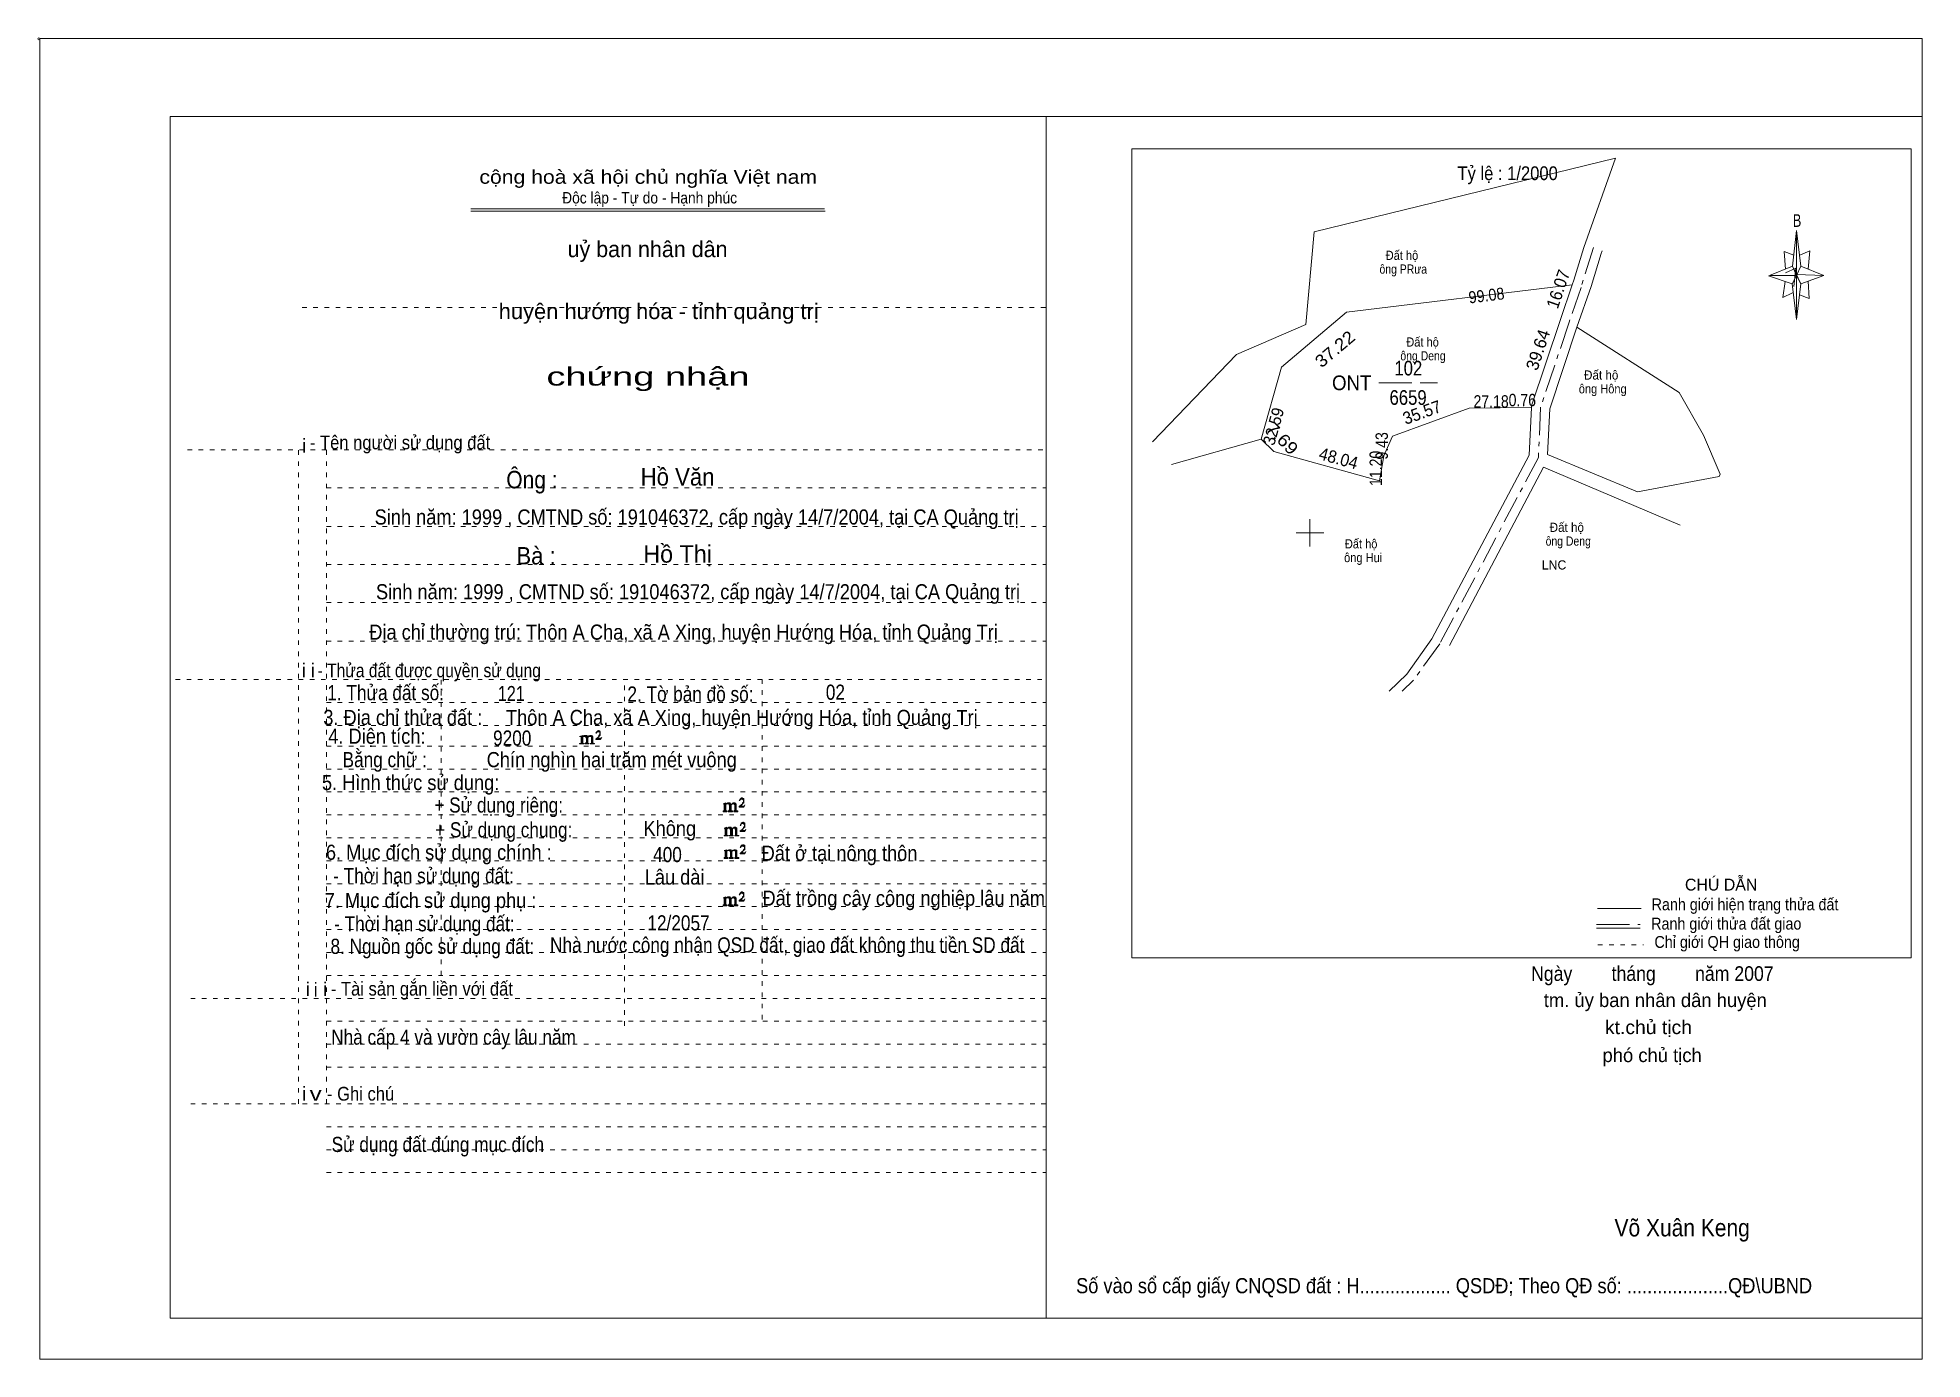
# Model space of a CAD drawing. Header units: centimetres. Extents: x -1.6 to 39.5, y -3.3 to 25.5.
import ezdxf
from ezdxf.enums import TextEntityAlignment as Align

# ---------------------------------------------------------------- set-up
doc = ezdxf.new("R2010")
doc.units = ezdxf.units.CM
doc.header["$LTSCALE"] = 0.12
for name, pattern in [('DOT_DASHED', [7.7, 5, -1.2, 0.3, -1.2]), ('DOTTED', [1.5, 0.3, -1.2]), ('LONG_DASHED', [7.5, 6, -1.5])]:
    doc.linetypes.add(name, pattern=pattern)
for name, color, linetype, lineweight in [('1', 7, 'DOTTED', 13), ('22', 7, 'Continuous', 13), ('33', 7, 'LONG_DASHED', 13), ('4', 7, 'Continuous', 13), ('5', 7, 'Continuous', 13), ('50', 7, 'Continuous', 13), ('53', 7, 'Continuous', 13)]:
    doc.layers.add(name, color=color, linetype=linetype, lineweight=lineweight)
for name, color, linetype in [('10', 7, 'Continuous'), ('23', 7, 'Continuous'), ('30', 7, 'Continuous'), ('52', 7, 'Continuous')]:
    doc.layers.add(name, color=color, linetype=linetype)

msp = doc.modelspace()

# ---------------------------------------------------------------- hatches: boundary and pattern name
at = {"layer": '50'}
for points in [[(10.27, 10.13), (10.27, 10.12), (10.27, 10.11), (10.25, 10.11), (10.24, 10.11), (10.24, 10.1), (10.33, 10.1), (10.33, 10.11), (10.32, 10.11), (10.31, 10.11), (10.31, 10.12), (10.31, 10.13), (10.31, 10.24), (10.31, 10.25), (10.32, 10.26), (10.34, 10.26), (10.35, 10.26), (10.36, 10.26), (10.37, 10.25), (10.39, 10.22), (10.39, 10.13), (10.37, 10.12), (10.37, 10.11), (10.36, 10.11), (10.35, 10.11), (10.35, 10.1), (10.44, 10.1), (10.44, 10.11), (10.43, 10.11), (10.42, 10.11), (10.42, 10.12), (10.42, 10.13), (10.42, 10.24), (10.44, 10.26), (10.45, 10.26), (10.46, 10.26), (10.49, 10.26), (10.49, 10.25), (10.5, 10.24), (10.5, 10.22), (10.5, 10.13), (10.5, 10.12), (10.49, 10.11), (10.49, 10.11), (10.47, 10.11), (10.47, 10.1), (10.56, 10.1), (10.56, 10.11), (10.55, 10.11), (10.54, 10.11), (10.53, 10.12), (10.53, 10.13), (10.53, 10.2), (10.53, 10.25), (10.53, 10.26), (10.52, 10.27), (10.5, 10.28), (10.47, 10.28), (10.46, 10.28), (10.44, 10.27), (10.41, 10.25), (10.41, 10.26), (10.4, 10.28), (10.39, 10.28), (10.37, 10.28), (10.35, 10.28), (10.34, 10.28), (10.32, 10.26), (10.31, 10.26), (10.31, 10.25), (10.31, 10.25), (10.31, 10.26), (10.31, 10.28), (10.24, 10.26), (10.24, 10.26), (10.25, 10.26), (10.27, 10.25), (10.27, 10.24), (10.27, 10.23)], [(10.69, 10.19), (10.72, 10.24), (10.72, 10.24), (10.71, 10.22), (10.69, 10.22), (10.68, 10.22), (10.63, 10.22), (10.66, 10.26), (10.67, 10.27), (10.69, 10.28), (10.69, 10.3), (10.69, 10.32), (10.69, 10.34), (10.69, 10.35), (10.69, 10.37), (10.68, 10.38), (10.67, 10.38), (10.66, 10.39), (10.65, 10.39), (10.63, 10.38), (10.63, 10.38), (10.62, 10.37), (10.61, 10.35), (10.59, 10.33), (10.61, 10.33), (10.61, 10.35), (10.62, 10.35), (10.63, 10.36), (10.65, 10.36), (10.66, 10.36), (10.67, 10.35), (10.68, 10.35), (10.68, 10.32), (10.68, 10.3), (10.66, 10.28), (10.66, 10.26), (10.65, 10.25), (10.59, 10.2), (10.59, 10.19)], [(13.39, 8.66), (13.39, 8.65), (13.39, 8.64), (13.38, 8.64), (13.37, 8.64), (13.37, 8.62), (13.45, 8.62), (13.45, 8.64), (13.44, 8.64), (13.43, 8.64), (13.43, 8.65), (13.43, 8.66), (13.43, 8.77), (13.43, 8.78), (13.44, 8.79), (13.47, 8.79), (13.48, 8.79), (13.49, 8.79), (13.5, 8.78), (13.51, 8.74), (13.51, 8.66), (13.5, 8.65), (13.5, 8.64), (13.49, 8.64), (13.48, 8.64), (13.48, 8.62), (13.57, 8.62), (13.57, 8.64), (13.55, 8.64), (13.54, 8.64), (13.54, 8.65), (13.54, 8.66), (13.54, 8.77), (13.57, 8.79), (13.58, 8.79), (13.59, 8.79), (13.61, 8.79), (13.61, 8.78), (13.62, 8.77), (13.62, 8.74), (13.62, 8.66), (13.62, 8.65), (13.61, 8.64), (13.61, 8.64), (13.6, 8.64), (13.6, 8.62), (13.69, 8.62), (13.69, 8.64), (13.67, 8.64), (13.66, 8.64), (13.65, 8.65), (13.65, 8.66), (13.65, 8.73), (13.65, 8.78), (13.65, 8.79), (13.64, 8.8), (13.62, 8.81), (13.6, 8.81), (13.59, 8.81), (13.57, 8.8), (13.53, 8.78), (13.53, 8.79), (13.52, 8.81), (13.51, 8.81), (13.5, 8.81), (13.48, 8.81), (13.47, 8.81), (13.44, 8.79), (13.43, 8.79), (13.43, 8.78), (13.43, 8.78), (13.43, 8.79), (13.43, 8.81), (13.37, 8.79), (13.37, 8.79), (13.38, 8.79), (13.39, 8.78), (13.39, 8.77), (13.39, 8.76)], [(13.82, 8.72), (13.84, 8.77), (13.84, 8.77), (13.83, 8.74), (13.82, 8.74), (13.81, 8.74), (13.75, 8.74), (13.79, 8.79), (13.8, 8.8), (13.82, 8.81), (13.82, 8.83), (13.82, 8.84), (13.82, 8.87), (13.82, 8.88), (13.82, 8.9), (13.81, 8.91), (13.8, 8.91), (13.79, 8.92), (13.77, 8.92), (13.75, 8.91), (13.75, 8.91), (13.74, 8.9), (13.73, 8.88), (13.72, 8.86), (13.73, 8.86), (13.73, 8.88), (13.74, 8.88), (13.75, 8.89), (13.77, 8.89), (13.79, 8.89), (13.8, 8.88), (13.81, 8.88), (13.81, 8.84), (13.81, 8.83), (13.79, 8.81), (13.79, 8.79), (13.77, 8.78), (13.72, 8.73), (13.72, 8.72)], [(13.41, 8.12), (13.41, 8.11), (13.41, 8.1), (13.4, 8.1), (13.39, 8.1), (13.39, 8.09), (13.48, 8.09), (13.48, 8.1), (13.47, 8.1), (13.45, 8.1), (13.45, 8.11), (13.45, 8.12), (13.45, 8.23), (13.45, 8.24), (13.47, 8.26), (13.49, 8.26), (13.5, 8.26), (13.51, 8.26), (13.52, 8.24), (13.53, 8.21), (13.53, 8.12), (13.52, 8.11), (13.52, 8.1), (13.51, 8.1), (13.5, 8.1), (13.5, 8.09), (13.59, 8.09), (13.59, 8.1), (13.58, 8.1), (13.57, 8.1), (13.57, 8.11), (13.57, 8.12), (13.57, 8.23), (13.59, 8.26), (13.6, 8.26), (13.61, 8.26), (13.63, 8.26), (13.63, 8.24), (13.64, 8.23), (13.64, 8.21), (13.64, 8.12), (13.64, 8.11), (13.63, 8.1), (13.63, 8.1), (13.62, 8.1), (13.62, 8.09), (13.71, 8.09), (13.71, 8.1), (13.7, 8.1), (13.69, 8.1), (13.67, 8.11), (13.67, 8.12), (13.67, 8.2), (13.67, 8.24), (13.67, 8.26), (13.66, 8.27), (13.64, 8.28), (13.62, 8.28), (13.61, 8.28), (13.59, 8.27), (13.55, 8.24), (13.55, 8.26), (13.54, 8.28), (13.53, 8.28), (13.52, 8.28), (13.5, 8.28), (13.49, 8.28), (13.47, 8.26), (13.45, 8.26), (13.45, 8.24), (13.45, 8.24), (13.45, 8.26), (13.45, 8.28), (13.39, 8.26), (13.39, 8.26), (13.4, 8.26), (13.41, 8.24), (13.41, 8.23), (13.41, 8.22)], [(13.84, 8.19), (13.86, 8.23), (13.86, 8.23), (13.85, 8.21), (13.84, 8.21), (13.83, 8.21), (13.77, 8.21), (13.81, 8.26), (13.82, 8.27), (13.84, 8.28), (13.84, 8.3), (13.84, 8.31), (13.84, 8.33), (13.84, 8.34), (13.84, 8.37), (13.83, 8.38), (13.82, 8.38), (13.81, 8.39), (13.8, 8.39), (13.77, 8.38), (13.77, 8.38), (13.76, 8.37), (13.75, 8.34), (13.74, 8.32), (13.75, 8.32), (13.75, 8.34), (13.76, 8.34), (13.77, 8.36), (13.8, 8.36), (13.81, 8.36), (13.82, 8.34), (13.83, 8.34), (13.83, 8.31), (13.83, 8.3), (13.81, 8.28), (13.81, 8.26), (13.8, 8.24), (13.74, 8.2), (13.74, 8.19)], [(13.84, 7.7), (13.86, 7.75), (13.86, 7.75), (13.85, 7.72), (13.84, 7.72), (13.83, 7.72), (13.77, 7.72), (13.81, 7.77), (13.82, 7.78), (13.84, 7.79), (13.84, 7.81), (13.84, 7.82), (13.84, 7.85), (13.84, 7.86), (13.84, 7.88), (13.83, 7.89), (13.82, 7.89), (13.81, 7.9), (13.79, 7.9), (13.77, 7.89), (13.77, 7.89), (13.76, 7.88), (13.75, 7.86), (13.74, 7.84), (13.75, 7.84), (13.75, 7.86), (13.76, 7.86), (13.77, 7.87), (13.79, 7.87), (13.81, 7.87), (13.82, 7.86), (13.83, 7.86), (13.83, 7.82), (13.83, 7.81), (13.81, 7.79), (13.81, 7.77), (13.79, 7.76), (13.74, 7.71), (13.74, 7.7)], [(13.41, 7.64), (13.41, 7.63), (13.41, 7.62), (13.4, 7.62), (13.39, 7.62), (13.39, 7.6), (13.47, 7.6), (13.47, 7.62), (13.46, 7.62), (13.45, 7.62), (13.45, 7.63), (13.45, 7.64), (13.45, 7.75), (13.45, 7.76), (13.46, 7.77), (13.49, 7.77), (13.5, 7.77), (13.51, 7.77), (13.52, 7.76), (13.53, 7.72), (13.53, 7.64), (13.52, 7.63), (13.52, 7.62), (13.51, 7.62), (13.5, 7.62), (13.5, 7.6), (13.59, 7.6), (13.59, 7.62), (13.57, 7.62), (13.56, 7.62), (13.56, 7.63), (13.56, 7.64), (13.56, 7.75), (13.59, 7.77), (13.6, 7.77), (13.61, 7.77), (13.63, 7.77), (13.63, 7.76), (13.64, 7.75), (13.64, 7.72), (13.64, 7.64), (13.64, 7.63), (13.63, 7.62), (13.63, 7.62), (13.62, 7.62), (13.62, 7.6), (13.71, 7.6), (13.71, 7.62), (13.69, 7.62), (13.68, 7.62), (13.67, 7.63), (13.67, 7.64), (13.67, 7.71), (13.67, 7.76), (13.67, 7.77), (13.66, 7.78), (13.64, 7.79), (13.62, 7.79), (13.61, 7.79), (13.59, 7.78), (13.55, 7.76), (13.55, 7.77), (13.54, 7.79), (13.53, 7.79), (13.52, 7.79), (13.5, 7.79), (13.49, 7.79), (13.46, 7.77), (13.45, 7.77), (13.45, 7.76), (13.45, 7.76), (13.45, 7.77), (13.45, 7.79), (13.39, 7.77), (13.39, 7.77), (13.4, 7.77), (13.41, 7.76), (13.41, 7.75), (13.41, 7.74)], [(13.39, 6.61), (13.39, 6.6), (13.39, 6.59), (13.38, 6.59), (13.37, 6.59), (13.37, 6.57), (13.45, 6.57), (13.45, 6.59), (13.44, 6.59), (13.43, 6.59), (13.43, 6.6), (13.43, 6.61), (13.43, 6.72), (13.43, 6.73), (13.44, 6.74), (13.47, 6.74), (13.48, 6.74), (13.49, 6.74), (13.5, 6.73), (13.51, 6.69), (13.51, 6.61), (13.5, 6.6), (13.5, 6.59), (13.49, 6.59), (13.48, 6.59), (13.48, 6.57), (13.57, 6.57), (13.57, 6.59), (13.55, 6.59), (13.54, 6.59), (13.54, 6.6), (13.54, 6.61), (13.54, 6.72), (13.57, 6.74), (13.58, 6.74), (13.59, 6.74), (13.61, 6.74), (13.61, 6.73), (13.62, 6.72), (13.62, 6.69), (13.62, 6.61), (13.62, 6.6), (13.61, 6.59), (13.61, 6.59), (13.6, 6.59), (13.6, 6.57), (13.69, 6.57), (13.69, 6.59), (13.67, 6.59), (13.66, 6.59), (13.65, 6.6), (13.65, 6.61), (13.65, 6.68), (13.65, 6.73), (13.65, 6.74), (13.64, 6.75), (13.62, 6.76), (13.6, 6.76), (13.59, 6.76), (13.57, 6.75), (13.53, 6.73), (13.53, 6.74), (13.52, 6.76), (13.51, 6.76), (13.5, 6.76), (13.48, 6.76), (13.47, 6.76), (13.44, 6.74), (13.43, 6.74), (13.43, 6.73), (13.43, 6.73), (13.43, 6.74), (13.43, 6.76), (13.37, 6.74), (13.37, 6.74), (13.38, 6.74), (13.39, 6.73), (13.39, 6.72), (13.39, 6.71)], [(13.82, 6.67), (13.84, 6.72), (13.84, 6.72), (13.83, 6.69), (13.82, 6.69), (13.81, 6.69), (13.75, 6.69), (13.79, 6.74), (13.8, 6.75), (13.82, 6.76), (13.82, 6.78), (13.82, 6.79), (13.82, 6.82), (13.82, 6.83), (13.82, 6.85), (13.81, 6.86), (13.8, 6.86), (13.79, 6.87), (13.77, 6.87), (13.75, 6.86), (13.75, 6.86), (13.74, 6.85), (13.73, 6.83), (13.72, 6.81), (13.73, 6.81), (13.73, 6.83), (13.74, 6.83), (13.75, 6.84), (13.77, 6.84), (13.79, 6.84), (13.8, 6.83), (13.81, 6.83), (13.81, 6.79), (13.81, 6.78), (13.79, 6.76), (13.79, 6.74), (13.77, 6.73), (13.72, 6.68), (13.72, 6.67)]]:
    msp.add_hatch(color=256, dxfattribs=at).paths.add_polyline_path(points)

# ---------------------------------------------------------------- linework, layer by layer
at = {"layer": '1', "linetype": 'Continuous'}
for p, q in [((1.31, -2.42), (1.31, 23.78)), ((1.31, 23.78), (39.51, 23.78)), ((20.41, -2.42), (20.41, 23.78)), ((39.51, -2.42), (39.51, 23.78)), ((7.87, 21.76), (15.58, 21.76)), ((7.87, 21.71), (15.59, 21.71)), ((36.67, 20.13), (36.16, 20.3)), ((1.31, -2.42), (39.51, -2.42))]:
    msp.add_line(p, q, dxfattribs=at)
at = {"layer": '1'}
for p, q in [((4.19, 19.61), (20.41, 19.61)), ((1.69, 16.51), (20.41, 16.51)), ((4.11, 2.25), (4.11, 16.51)), ((4.72, 2.25), (4.72, 16.51)), ((4.72, 15.68), (20.41, 15.68)), ((4.72, 14.84), (20.41, 14.84)), ((4.72, 14.01), (20.41, 14.01)), ((4.72, 13.18), (20.41, 13.18)), ((4.72, 12.34), (20.41, 12.34)), ((1.43, 11.5), (20.41, 11.5)), ((7.22, 5.05), (7.22, 11.5)), ((11.22, 3.95), (11.22, 11.5)), ((14.22, 4.09), (14.22, 11.5)), ((4.72, 11), (20.41, 11)), ((4.72, 10.5), (20.41, 10.5)), ((4.72, 10.05), (20.41, 10.05)), ((4.72, 9.55), (20.41, 9.55)), ((4.72, 9.05), (20.41, 9.05)), ((4.72, 8.55), (20.41, 8.55)), ((4.72, 8.05), (20.41, 8.05)), ((4.72, 7.55), (20.41, 7.55)), ((4.72, 7.05), (20.41, 7.05)), ((4.72, 6.55), (20.41, 6.55)), ((4.72, 6.05), (20.41, 6.05)), ((4.72, 5.55), (20.41, 5.55)), ((4.72, 5.05), (20.41, 5.05)), ((1.76, 4.55), (20.41, 4.55)), ((4.72, 4.05), (20.41, 4.05)), ((4.72, 3.55), (20.41, 3.55)), ((4.72, 3.05), (20.41, 3.05)), ((1.76, 2.25), (20.41, 2.25)), ((4.72, 1.75), (20.41, 1.75)), ((4.72, 1.25), (20.41, 1.25)), ((4.72, 0.75), (20.41, 0.75))]:
    msp.add_line(p, q, dxfattribs=at)
at = {"layer": '1', "linetype": 'Continuous'}
msp.add_lwpolyline([(-1.53, -3.32), (39.51, -3.32), (39.51, 25.48), (-1.53, 25.48)], close=True, dxfattribs=at)
msp.add_lwpolyline([(36.68, 19.93), (36.47, 19.83), (36.52, 20.18)], dxfattribs=at)
at = {"layer": '22', "linetype": 'DOT_DASHED'}
msp.add_line((32.34, 20.92), (32.07, 20.05), dxfattribs=at)
at = {"layer": '22'}
for p, q in [((23.14, 16.19), (25.1, 16.74)), ((29.2, 12.24), (31.25, 16.13)), ((34.23, 14.87), (31.25, 16.13))]:
    msp.add_line(p, q, dxfattribs=at)
for points in [[(22.73, 16.68), (24.56, 18.59), (26.07, 19.24), (26.25, 21.26), (32.82, 22.87)], [(31.88, 20.11), (31.91, 20.21), (32.13, 20.92), (32.82, 22.87)], [(31.98, 19.18), (32.29, 20.07), (32.51, 20.79), (32.53, 20.85)], [(25.1, 16.74), (25.54, 18.31), (26.96, 19.51), (31.88, 20.11)], [(31.88, 20.11), (31.62, 19.35), (30.99, 17.47), (30.99, 17.43)], [(31.98, 19.18), (31.39, 17.4), (31.34, 16.41)], [(31.98, 19.18), (34.21, 17.76), (34.74, 16.83), (35.1, 15.98)], [(30.99, 17.43), (29.63, 17.42), (27.96, 16.81), (27.77, 16.38), (27.68, 15.83), (25.37, 16.47), (25.1, 16.74)], [(30.99, 17.43), (30.94, 16.39), (28.82, 12.39), (28.27, 11.62), (27.89, 11.25)], [(35.1, 15.98), (35.08, 15.93), (33.3, 15.59), (31.34, 16.41)]]:
    msp.add_lwpolyline(points, dxfattribs=at)
at = {"layer": '22', "linetype": 'DOT_DASHED'}
for points in [[(32.07, 20.05), (31.81, 19.29), (31.19, 17.44), (31.19, 17.43)], [(31.19, 17.43), (31.14, 16.34), (28.99, 12.28), (28.42, 11.49), (28.17, 11.25)]]:
    msp.add_lwpolyline(points, dxfattribs=at)
at = {"layer": '33'}
msp.add_line((27.66, 17.97), (28.94, 17.97), dxfattribs=at)
at = {"layer": '4'}
for p, q in [((32.43, 6.51), (33.38, 6.51)), ((32.41, 6.08), (33.36, 6.08))]:
    msp.add_line(p, q, dxfattribs=at)
at = {"layer": '4', "linetype": 'LONG_DASHED'}
msp.add_line((32.41, 6.16), (33.36, 6.16), dxfattribs=at)
at = {"layer": '4', "linetype": 'DOTTED'}
msp.add_line((32.44, 5.72), (33.43, 5.72), dxfattribs=at)
at = {"layer": '4'}
msp.add_lwpolyline([(22.28, 23.07), (39.27, 23.07), (39.27, 5.43), (22.28, 5.43)], close=True, dxfattribs=at)
msp.add_circle((-1.55, 25.47), 0.025, dxfattribs=at)
at = {"layer": '5'}
for p, q in [((36.68, 20.51), (36.77, 21.29)), ((36.86, 20.51), (37.36, 20.31)), ((37.02, 20.19), (37.04, 19.81)), ((36.86, 20.13), (36.77, 19.35)), ((37.04, 19.81), (36.83, 19.89))]:
    msp.add_line(p, q, dxfattribs=at)
for points in [[(36.77, 21.29), (36.86, 20.51), (36.77, 20.31)], [(36.77, 20.31), (36.18, 20.31), (36.68, 20.51), (36.86, 20.13), (37.36, 20.31), (36.77, 20.33)], [(36.77, 20.31), (36.77, 19.35), (36.67, 20.13)]]:
    msp.add_lwpolyline(points, close=True, dxfattribs=at)
for points in [[(36.71, 20.75), (36.5, 20.83), (36.53, 20.45)], [(36.84, 20.75), (37.06, 20.85), (37.02, 20.45)], [(36.77, 20.31), (36.68, 20.51), (36.18, 20.31)], [(36.53, 20.37), (36.75, 20.47), (36.71, 20.07)], [(36.77, 20.31), (36.86, 20.13), (37.36, 20.31)]]:
    msp.add_lwpolyline(points, dxfattribs=at)
at = {"layer": '50'}
for points in [[(10.27, 10.13), (10.27, 10.12), (10.27, 10.11), (10.25, 10.11), (10.24, 10.11), (10.24, 10.1), (10.33, 10.1), (10.33, 10.11), (10.32, 10.11), (10.31, 10.11), (10.31, 10.12), (10.31, 10.13), (10.31, 10.24), (10.31, 10.25), (10.32, 10.26), (10.34, 10.26), (10.35, 10.26), (10.36, 10.26), (10.37, 10.25), (10.39, 10.22), (10.39, 10.13), (10.37, 10.12), (10.37, 10.11), (10.36, 10.11), (10.35, 10.11), (10.35, 10.1), (10.44, 10.1), (10.44, 10.11), (10.43, 10.11), (10.42, 10.11), (10.42, 10.12), (10.42, 10.13), (10.42, 10.24), (10.44, 10.26), (10.45, 10.26), (10.46, 10.26), (10.49, 10.26), (10.49, 10.25), (10.5, 10.24), (10.5, 10.22), (10.5, 10.13), (10.5, 10.12), (10.49, 10.11), (10.49, 10.11), (10.47, 10.11), (10.47, 10.1), (10.56, 10.1), (10.56, 10.11), (10.55, 10.11), (10.54, 10.11), (10.53, 10.12), (10.53, 10.13), (10.53, 10.2), (10.53, 10.25), (10.53, 10.26), (10.52, 10.27), (10.5, 10.28), (10.47, 10.28), (10.46, 10.28), (10.44, 10.27), (10.41, 10.25), (10.41, 10.26), (10.4, 10.28), (10.39, 10.28), (10.37, 10.28), (10.35, 10.28), (10.34, 10.28), (10.32, 10.26), (10.31, 10.26), (10.31, 10.25), (10.31, 10.25), (10.31, 10.26), (10.31, 10.28), (10.24, 10.26), (10.24, 10.26), (10.25, 10.26), (10.27, 10.25), (10.27, 10.24), (10.27, 10.23)], [(10.69, 10.19), (10.72, 10.24), (10.72, 10.24), (10.71, 10.22), (10.69, 10.22), (10.68, 10.22), (10.63, 10.22), (10.66, 10.26), (10.67, 10.27), (10.69, 10.28), (10.69, 10.3), (10.69, 10.32), (10.69, 10.34), (10.69, 10.35), (10.69, 10.37), (10.68, 10.38), (10.67, 10.38), (10.66, 10.39), (10.65, 10.39), (10.63, 10.38), (10.63, 10.38), (10.62, 10.37), (10.61, 10.35), (10.59, 10.33), (10.61, 10.33), (10.61, 10.35), (10.62, 10.35), (10.63, 10.36), (10.65, 10.36), (10.66, 10.36), (10.67, 10.35), (10.68, 10.35), (10.68, 10.32), (10.68, 10.3), (10.66, 10.28), (10.66, 10.26), (10.65, 10.25), (10.59, 10.2), (10.59, 10.19)], [(13.39, 8.66), (13.39, 8.65), (13.39, 8.64), (13.38, 8.64), (13.37, 8.64), (13.37, 8.62), (13.45, 8.62), (13.45, 8.64), (13.44, 8.64), (13.43, 8.64), (13.43, 8.65), (13.43, 8.66), (13.43, 8.77), (13.43, 8.78), (13.44, 8.79), (13.47, 8.79), (13.48, 8.79), (13.49, 8.79), (13.5, 8.78), (13.51, 8.74), (13.51, 8.66), (13.5, 8.65), (13.5, 8.64), (13.49, 8.64), (13.48, 8.64), (13.48, 8.62), (13.57, 8.62), (13.57, 8.64), (13.55, 8.64), (13.54, 8.64), (13.54, 8.65), (13.54, 8.66), (13.54, 8.77), (13.57, 8.79), (13.58, 8.79), (13.59, 8.79), (13.61, 8.79), (13.61, 8.78), (13.62, 8.77), (13.62, 8.74), (13.62, 8.66), (13.62, 8.65), (13.61, 8.64), (13.61, 8.64), (13.6, 8.64), (13.6, 8.62), (13.69, 8.62), (13.69, 8.64), (13.67, 8.64), (13.66, 8.64), (13.65, 8.65), (13.65, 8.66), (13.65, 8.73), (13.65, 8.78), (13.65, 8.79), (13.64, 8.8), (13.62, 8.81), (13.6, 8.81), (13.59, 8.81), (13.57, 8.8), (13.53, 8.78), (13.53, 8.79), (13.52, 8.81), (13.51, 8.81), (13.5, 8.81), (13.48, 8.81), (13.47, 8.81), (13.44, 8.79), (13.43, 8.79), (13.43, 8.78), (13.43, 8.78), (13.43, 8.79), (13.43, 8.81), (13.37, 8.79), (13.37, 8.79), (13.38, 8.79), (13.39, 8.78), (13.39, 8.77), (13.39, 8.76)], [(13.82, 8.72), (13.84, 8.77), (13.84, 8.77), (13.83, 8.74), (13.82, 8.74), (13.81, 8.74), (13.75, 8.74), (13.79, 8.79), (13.8, 8.8), (13.82, 8.81), (13.82, 8.83), (13.82, 8.84), (13.82, 8.87), (13.82, 8.88), (13.82, 8.9), (13.81, 8.91), (13.8, 8.91), (13.79, 8.92), (13.77, 8.92), (13.75, 8.91), (13.75, 8.91), (13.74, 8.9), (13.73, 8.88), (13.72, 8.86), (13.73, 8.86), (13.73, 8.88), (13.74, 8.88), (13.75, 8.89), (13.77, 8.89), (13.79, 8.89), (13.8, 8.88), (13.81, 8.88), (13.81, 8.84), (13.81, 8.83), (13.79, 8.81), (13.79, 8.79), (13.77, 8.78), (13.72, 8.73), (13.72, 8.72)], [(13.41, 8.12), (13.41, 8.11), (13.41, 8.1), (13.4, 8.1), (13.39, 8.1), (13.39, 8.09), (13.48, 8.09), (13.48, 8.1), (13.47, 8.1), (13.45, 8.1), (13.45, 8.11), (13.45, 8.12), (13.45, 8.23), (13.45, 8.24), (13.47, 8.26), (13.49, 8.26), (13.5, 8.26), (13.51, 8.26), (13.52, 8.24), (13.53, 8.21), (13.53, 8.12), (13.52, 8.11), (13.52, 8.1), (13.51, 8.1), (13.5, 8.1), (13.5, 8.09), (13.59, 8.09), (13.59, 8.1), (13.58, 8.1), (13.57, 8.1), (13.57, 8.11), (13.57, 8.12), (13.57, 8.23), (13.59, 8.26), (13.6, 8.26), (13.61, 8.26), (13.63, 8.26), (13.63, 8.24), (13.64, 8.23), (13.64, 8.21), (13.64, 8.12), (13.64, 8.11), (13.63, 8.1), (13.63, 8.1), (13.62, 8.1), (13.62, 8.09), (13.71, 8.09), (13.71, 8.1), (13.7, 8.1), (13.69, 8.1), (13.67, 8.11), (13.67, 8.12), (13.67, 8.2), (13.67, 8.24), (13.67, 8.26), (13.66, 8.27), (13.64, 8.28), (13.62, 8.28), (13.61, 8.28), (13.59, 8.27), (13.55, 8.24), (13.55, 8.26), (13.54, 8.28), (13.53, 8.28), (13.52, 8.28), (13.5, 8.28), (13.49, 8.28), (13.47, 8.26), (13.45, 8.26), (13.45, 8.24), (13.45, 8.24), (13.45, 8.26), (13.45, 8.28), (13.39, 8.26), (13.39, 8.26), (13.4, 8.26), (13.41, 8.24), (13.41, 8.23), (13.41, 8.22)], [(13.84, 8.19), (13.86, 8.23), (13.86, 8.23), (13.85, 8.21), (13.84, 8.21), (13.83, 8.21), (13.77, 8.21), (13.81, 8.26), (13.82, 8.27), (13.84, 8.28), (13.84, 8.3), (13.84, 8.31), (13.84, 8.33), (13.84, 8.34), (13.84, 8.37), (13.83, 8.38), (13.82, 8.38), (13.81, 8.39), (13.8, 8.39), (13.77, 8.38), (13.77, 8.38), (13.76, 8.37), (13.75, 8.34), (13.74, 8.32), (13.75, 8.32), (13.75, 8.34), (13.76, 8.34), (13.77, 8.36), (13.8, 8.36), (13.81, 8.36), (13.82, 8.34), (13.83, 8.34), (13.83, 8.31), (13.83, 8.3), (13.81, 8.28), (13.81, 8.26), (13.8, 8.24), (13.74, 8.2), (13.74, 8.19)], [(13.84, 7.7), (13.86, 7.75), (13.86, 7.75), (13.85, 7.72), (13.84, 7.72), (13.83, 7.72), (13.77, 7.72), (13.81, 7.77), (13.82, 7.78), (13.84, 7.79), (13.84, 7.81), (13.84, 7.82), (13.84, 7.85), (13.84, 7.86), (13.84, 7.88), (13.83, 7.89), (13.82, 7.89), (13.81, 7.9), (13.79, 7.9), (13.77, 7.89), (13.77, 7.89), (13.76, 7.88), (13.75, 7.86), (13.74, 7.84), (13.75, 7.84), (13.75, 7.86), (13.76, 7.86), (13.77, 7.87), (13.79, 7.87), (13.81, 7.87), (13.82, 7.86), (13.83, 7.86), (13.83, 7.82), (13.83, 7.81), (13.81, 7.79), (13.81, 7.77), (13.79, 7.76), (13.74, 7.71), (13.74, 7.7)], [(13.41, 7.64), (13.41, 7.63), (13.41, 7.62), (13.4, 7.62), (13.39, 7.62), (13.39, 7.6), (13.47, 7.6), (13.47, 7.62), (13.46, 7.62), (13.45, 7.62), (13.45, 7.63), (13.45, 7.64), (13.45, 7.75), (13.45, 7.76), (13.46, 7.77), (13.49, 7.77), (13.5, 7.77), (13.51, 7.77), (13.52, 7.76), (13.53, 7.72), (13.53, 7.64), (13.52, 7.63), (13.52, 7.62), (13.51, 7.62), (13.5, 7.62), (13.5, 7.6), (13.59, 7.6), (13.59, 7.62), (13.57, 7.62), (13.56, 7.62), (13.56, 7.63), (13.56, 7.64), (13.56, 7.75), (13.59, 7.77), (13.6, 7.77), (13.61, 7.77), (13.63, 7.77), (13.63, 7.76), (13.64, 7.75), (13.64, 7.72), (13.64, 7.64), (13.64, 7.63), (13.63, 7.62), (13.63, 7.62), (13.62, 7.62), (13.62, 7.6), (13.71, 7.6), (13.71, 7.62), (13.69, 7.62), (13.68, 7.62), (13.67, 7.63), (13.67, 7.64), (13.67, 7.71), (13.67, 7.76), (13.67, 7.77), (13.66, 7.78), (13.64, 7.79), (13.62, 7.79), (13.61, 7.79), (13.59, 7.78), (13.55, 7.76), (13.55, 7.77), (13.54, 7.79), (13.53, 7.79), (13.52, 7.79), (13.5, 7.79), (13.49, 7.79), (13.46, 7.77), (13.45, 7.77), (13.45, 7.76), (13.45, 7.76), (13.45, 7.77), (13.45, 7.79), (13.39, 7.77), (13.39, 7.77), (13.4, 7.77), (13.41, 7.76), (13.41, 7.75), (13.41, 7.74)], [(13.39, 6.61), (13.39, 6.6), (13.39, 6.59), (13.38, 6.59), (13.37, 6.59), (13.37, 6.57), (13.45, 6.57), (13.45, 6.59), (13.44, 6.59), (13.43, 6.59), (13.43, 6.6), (13.43, 6.61), (13.43, 6.72), (13.43, 6.73), (13.44, 6.74), (13.47, 6.74), (13.48, 6.74), (13.49, 6.74), (13.5, 6.73), (13.51, 6.69), (13.51, 6.61), (13.5, 6.6), (13.5, 6.59), (13.49, 6.59), (13.48, 6.59), (13.48, 6.57), (13.57, 6.57), (13.57, 6.59), (13.55, 6.59), (13.54, 6.59), (13.54, 6.6), (13.54, 6.61), (13.54, 6.72), (13.57, 6.74), (13.58, 6.74), (13.59, 6.74), (13.61, 6.74), (13.61, 6.73), (13.62, 6.72), (13.62, 6.69), (13.62, 6.61), (13.62, 6.6), (13.61, 6.59), (13.61, 6.59), (13.6, 6.59), (13.6, 6.57), (13.69, 6.57), (13.69, 6.59), (13.67, 6.59), (13.66, 6.59), (13.65, 6.6), (13.65, 6.61), (13.65, 6.68), (13.65, 6.73), (13.65, 6.74), (13.64, 6.75), (13.62, 6.76), (13.6, 6.76), (13.59, 6.76), (13.57, 6.75), (13.53, 6.73), (13.53, 6.74), (13.52, 6.76), (13.51, 6.76), (13.5, 6.76), (13.48, 6.76), (13.47, 6.76), (13.44, 6.74), (13.43, 6.74), (13.43, 6.73), (13.43, 6.73), (13.43, 6.74), (13.43, 6.76), (13.37, 6.74), (13.37, 6.74), (13.38, 6.74), (13.39, 6.73), (13.39, 6.72), (13.39, 6.71)], [(13.82, 6.67), (13.84, 6.72), (13.84, 6.72), (13.83, 6.69), (13.82, 6.69), (13.81, 6.69), (13.75, 6.69), (13.79, 6.74), (13.8, 6.75), (13.82, 6.76), (13.82, 6.78), (13.82, 6.79), (13.82, 6.82), (13.82, 6.83), (13.82, 6.85), (13.81, 6.86), (13.8, 6.86), (13.79, 6.87), (13.77, 6.87), (13.75, 6.86), (13.75, 6.86), (13.74, 6.85), (13.73, 6.83), (13.72, 6.81), (13.73, 6.81), (13.73, 6.83), (13.74, 6.83), (13.75, 6.84), (13.77, 6.84), (13.79, 6.84), (13.8, 6.83), (13.81, 6.83), (13.81, 6.79), (13.81, 6.78), (13.79, 6.76), (13.79, 6.74), (13.77, 6.73), (13.72, 6.68), (13.72, 6.67)]]:
    msp.add_lwpolyline(points, close=True, dxfattribs=at)
at = {"layer": '53'}
for p, q in [((26.16, 14.4), (26.16, 15)), ((25.86, 14.7), (26.46, 14.7))]:
    msp.add_line(p, q, dxfattribs=at)

# ---------------------------------------------------------------- texts
at = {"layer": '1'}
for s, height, width, p in [('cộng hoà xã hội chủ nghĩa Việt nam', 0.3, 1.15, (11.735, 22.31)), ('Độc lập - Tự do - Hạnh phúc', 0.25, 0.9, (11.765, 21.88)), ('chứng nhận', 0.4, 1.55, (11.73, 17.91)), ('- Tên người sử dụng đất', 0.3, 0.9, (6.325, 16.52)), ('- Thửa đất được quyền sử dụng', 0.3, 0.85, (6.96, 11.55)), ('- Tài sản gắn liền với đất ', 0.3, 0.9, (6.85, 4.61)), ('v', 0.3, 1.3, (4.485, 2.32)), ('- Ghi chú', 0.3, 0.9, (5.465, 2.32))]:
    msp.add_text(s, height=height, dxfattribs=dict(at, width=width)).set_placement(p, align=Align.CENTER)
for s, height, p in [('uỷ ban nhân dân', 0.35, (11.72, 20.71)), ('i', 0.3, (4.235, 16.45)), ('i', 0.3, (4.225, 11.55)), ('i', 0.3, (4.425, 11.55)), ('i', 0.3, (4.315, 4.6)), ('i', 0.3, (4.485, 4.59)), ('i', 0.3, (4.695, 4.6)), ('i', 0.3, (4.235, 2.32))]:
    msp.add_text(s, height=height, dxfattribs=at).set_placement(p, align=Align.CENTER)
at = {"layer": '10', "width": 0.9}
for s, height, p in [('Tỷ lệ : 1/2000', 0.3, (30.47, 22.39)), ('Võ Xuân Keng', 0.38, (34.275, -0.64))]:
    msp.add_text(s, height=height, dxfattribs=at).set_placement(p, align=Align.CENTER)
at = {"layer": '23'}
for s, width, p in [('ông PRưa', 0.85, (28.195, 20.35)), ('Đất hộ ', 0.9, (28.2, 20.65)), (' Đất hộ ', 0.9, (28.615, 18.76)), ('ông Deng', 0.85, (28.625, 18.46)), ('Đất hộ', 0.95, (32.51, 18.04)), (' ông Hông', 0.9, (32.51, 17.74)), ('Đất hộ', 0.95, (31.76, 14.72)), ('Đất hộ ', 0.9, (27.31, 14.36)), (' ông Deng', 0.85, (31.76, 14.42)), ('ông Hui', 0.9, (27.32, 14.06))]:
    msp.add_text(s, height=0.2, dxfattribs=dict(at, width=width)).set_placement(p, align=Align.CENTER)
at = {"layer": '30'}
for s, height, rotation, width, p in [('16.07', 0.27, 71.193, 0.95, (31.7, 19.971)), ('99.08', 0.26, 6.945, 0.9, (30.024, 19.747)), ('37.22', 0.27, 40.227, 1.1, (26.793, 18.604)), ('32.59', 0.26, 74.296, 0.95, (25.491, 16.985)), ('35.57', 0.27, 19.989, 0.95, (28.649, 17.199)), ('7.69', 0.27, 314.104, 1.15, (25.457, 16.664)), ('9.43', 0.27, 90, 0.85, (27.86, 16.595)), ('48.04', 0.27, 344.546, 0.95, (26.749, 16.194)), ('11.20', 0.27, 90, 0.85, (27.73, 16.105))]:
    msp.add_text(s, height=height, rotation=rotation, dxfattribs=dict(at, width=width)).set_placement(p, align=Align.CENTER)
msp.add_text('39.64', height=0.27, rotation=71.483, dxfattribs=at).set_placement((31.26, 18.647), align=Align.CENTER)
at = {"layer": '30', "width": 0.85}
for s, p in [('27.18', (30.11, 17.43)), ('0.76', (30.79, 17.46))]:
    msp.add_text(s, height=0.27, dxfattribs=at).set_placement(p, align=Align.CENTER)
at = {"layer": '33', "width": 0.95}
msp.add_text('ONT', height=0.32, dxfattribs=at).set_placement((27.5, 17.81), align=Align.RIGHT)
at = {"layer": '33', "width": 0.85}
for s, p in [('102', (28.305, 18.13)), ('6659', (28.3, 17.49))]:
    msp.add_text(s, height=0.32, dxfattribs=at).set_placement(p, align=Align.CENTER)
at = {"layer": '4'}
msp.add_text('CHÚ DẪN', height=0.2591, dxfattribs=at).set_placement((35.125, 6.9), align=Align.CENTER)
at = {"layer": '4', "width": 0.9}
for s, p in [('Ranh giới hiện trạng thửa đất', (35.645, 6.47)), ('Ranh giới thửa đất giao ', (35.28, 6.05)), ('Chỉ giới QH giao thông', (35.255, 5.65))]:
    msp.add_text(s, height=0.2591, dxfattribs=at).set_placement(p, align=Align.CENTER)
at = {"layer": '5', "width": 0.75}
msp.add_text('B', height=0.276, dxfattribs=at).set_placement((36.78, 21.37), align=Align.CENTER)
at = {"layer": '50'}
for s, height, width, p in [('  huyện hướng hóa - tỉnh quảng trị', 0.34, 1.05, (11.83, 19.36)), ('Ông :', 0.38, 0.9, (9.2, 15.67)), ('Hồ Văn', 0.38, 0.95, (12.375, 15.73)), ('Sinh năm: 1999 , CMTND số: 191046372, cấp ngày 14/7/2004, tại CA Quảng trị', 0.33, 0.9, (12.79, 14.88)), ('Bà :', 0.38, 0.95, (9.29, 14.01)), ('Sinh năm: 1999 , CMTND số: 191046372, cấp ngày 14/7/2004, tại CA Quảng trị', 0.33, 0.9, (12.82, 13.25)), ('Địa chỉ thường trú: Thôn A Cha, xã A Xing, huyện Hướng Hóa, tỉnh Quảng Trị', 0.33, 0.9, (12.505, 12.37)), ('1. Thửa đất số:  ', 0.33, 0.85, (6.115, 11.05)), ('121', 0.33, 0.8, (8.75, 11.03)), ('2. Tờ bản đồ số:  ', 0.33, 0.85, (12.76, 11.02)), ('02', 0.33, 0.85, (15.815, 11.06)), ('3. Địa chỉ thửa đất : ', 0.33, 0.9, (6.44, 10.51)), ('Thôn A Cha, xã A Xing, huyện Hướng Hóa, tỉnh Quảng Trị', 0.33, 0.9, (13.775, 10.51)), ('4. Diện tích: ', 0.33, 0.9, (5.875, 10.1)), ('9200', 0.33, 0.85, (8.77, 10.06)), ('Bằng chữ :', 0.33, 0.85, (5.99, 9.59)), ('Chín nghìn hai trăm mét vuông', 0.33, 0.9, (10.94, 9.59)), ('5. Hình thức sử dụng:', 0.33, 0.9, (6.555, 9.09)), ('+ Sử dụng riêng:', 0.33, 0.85, (8.475, 8.6)), ('+ Sử dụng chung:', 0.33, 0.85, (8.585, 8.06)), ('Không', 0.33, 0.9, (12.205, 8.09)), ('6. Mục đích sử dụng chính :', 0.33, 0.9, (7.17, 7.57)), ('400', 0.33, 0.85, (12.155, 7.52)), ('Đất ở tại nông thôn', 0.33, 0.9, (15.905, 7.55)), ('- Thời hạn sử dụng đất:', 0.33, 0.85, (6.835, 7.06)), ('Lâu dài', 0.33, 0.9, (12.31, 7.03)), ('7. Mục đích sử dụng phụ :', 0.33, 0.9, (6.99, 6.52)), ('Đất trồng cây công nghiệp lâu năm', 0.33, 0.9, (17.305, 6.57)), ('- Thời hạn sử dụng đất:', 0.33, 0.85, (6.855, 6.01)), ('12/2057', 0.33, 0.85, (12.395, 6.03)), ('8. Nguồn gốc sử dụng đất:', 0.33, 0.85, (7.03, 5.52)), ('Nhà nước công nhận QSD đất, giao đất không thu tiền SD đất', 0.33, 0.85, (14.765, 5.55)), ('Ngày        tháng        năm 2007', 0.32, 0.9, (33.625, 4.93)), ('Nhà cấp 4 và vườn cây lâu năm', 0.33, 0.85, (7.49, 3.54)), ('kt.chủ tịch', 0.3, 1.05, (33.54, 3.77)), ('Sử dụng đất đúng mục đích ', 0.33, 0.85, (7.2, 1.2)), ('Số vào sổ cấp giấy CNQSD đất : H.................. QSDĐ; Theo QĐ số: ....................QĐ\\UBND', 0.33, 0.9, (29.085, -1.88))]:
    msp.add_text(s, height=height, dxfattribs=dict(at, width=width)).set_placement(p, align=Align.CENTER)
for s, height, p in [('Hồ Thị', 0.38, (12.375, 14.05)), ('tm. ủy ban nhân dân huyện ', 0.3, (33.745, 4.36)), ('phó chủ tịch', 0.3, (33.62, 3.16))]:
    msp.add_text(s, height=height, dxfattribs=at).set_placement(p, align=Align.CENTER)
at = {"layer": '52'}
msp.add_text('LNC', height=0.2, dxfattribs=at).set_placement((31.75, 13.9), align=Align.RIGHT)

doc.saveas('drawing.dxf')
